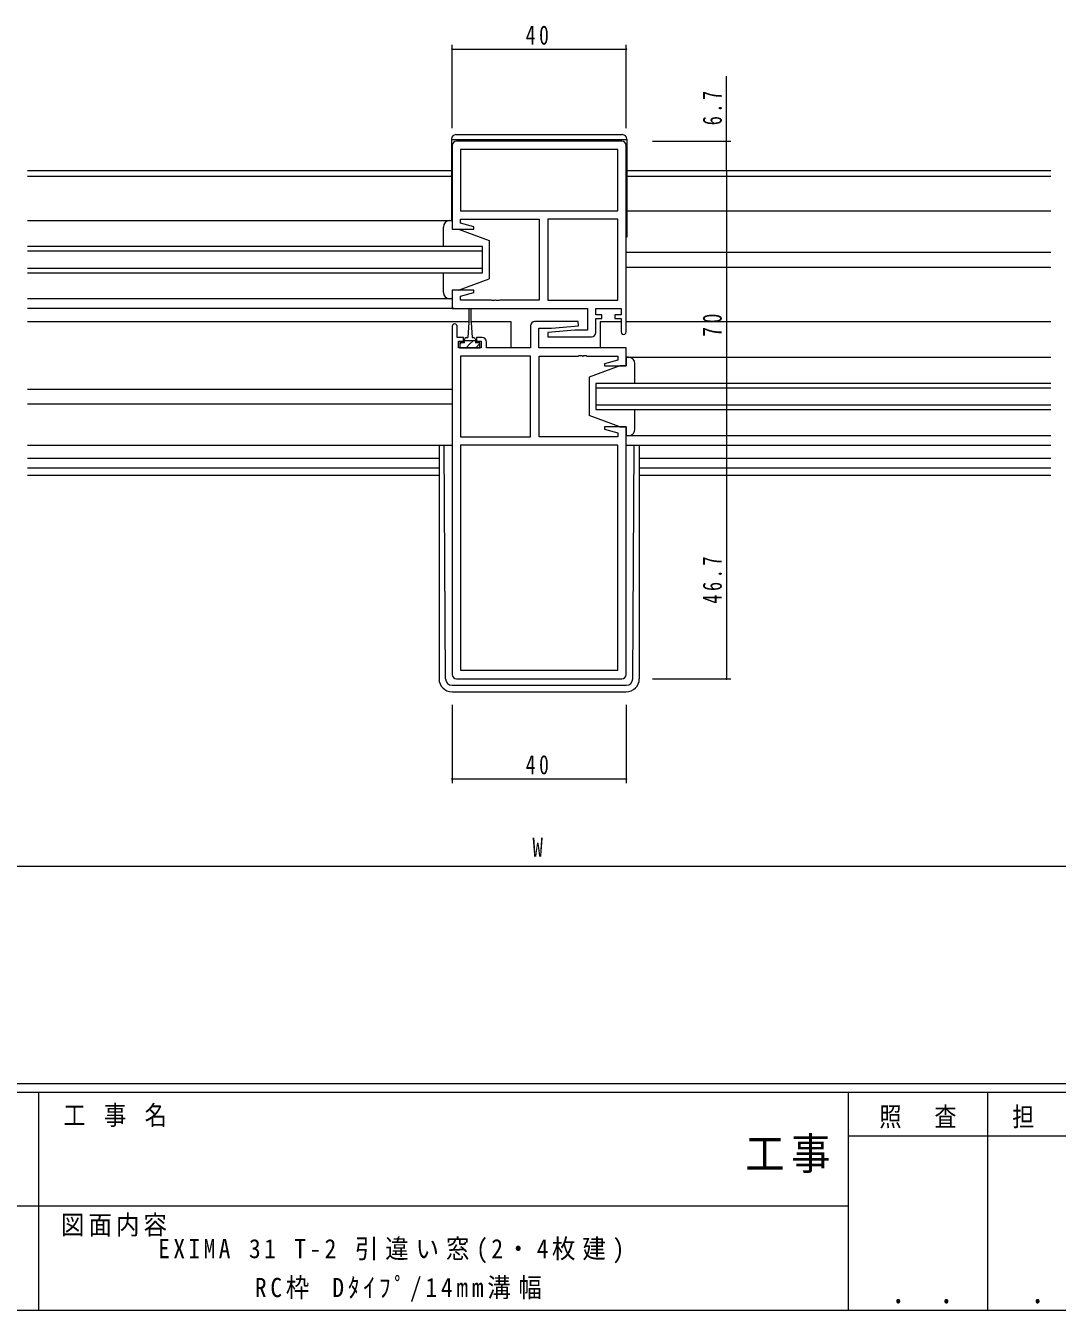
# Model space of a CAD drawing. Units: millimetres, scale not verified. Extents: x -567 to 567, y -403 to 403.
# Drawn here: x -15.7 to 221.3, y -403 to -108.1 of the extents above; entities that cross this region are included whole.
import ezdxf
from ezdxf.enums import TextEntityAlignment as Align

# ---------------------------------------------------------------- set-up
doc = ezdxf.new("R2010")
doc.units = ezdxf.units.MM
doc.header["$LTSCALE"] = 2
for name, color, linetype, lineweight in [('0-1_YKK_ZWAK', 7, 'Continuous', 18), ('0-3_YKK_11', 7, 'Continuous', 18), ('0-4_YKK_12', 2, 'Continuous', 18), ('0-5_YKK_13', 4, 'Continuous', 18), ('0-6_YKK_D', 6, 'Continuous', 18)]:
    doc.layers.add(name, color=color, linetype=linetype, lineweight=lineweight)
doc.layers.add('0-2_USER1', color=7, linetype='Continuous')
doc.styles.add('ＭＳ ゴシック', font='')
doc.styles.get('ＭＳ ゴシック').set_extended_font_data('MS Gothic')

msp = doc.modelspace()

# ---------------------------------------------------------------- linework, layer by layer
at = {"layer": '0-1_YKK_ZWAK'}
for p, q in [((537.274, -350.982), (-562.726, -350.982)), ((483.274, -352.982), (-562.726, -352.982)), ((-12.726, -352.982), (-12.726, -402.982)), ((173.274, -352.982), (173.274, -402.982)), ((205.274, -352.982), (205.274, -402.982)), ((270.68, -362.981), (173.274, -362.981)), ((-194.726, -378.981), (-10.726, -378.981)), ((-10.726, -378.981), (173.274, -378.981)), ((-562.726, -402.982), (483.274, -402.982))]:
    msp.add_line(p, q, dxfattribs=at)
at = {"layer": '0-3_YKK_11'}
for p, q in [((82.274, -135.585), (82.274, -154.785)), ((121.274, -134.585), (83.274, -134.585)), ((122.274, -178.385), (122.274, -135.585)), ((84.204, -136.515), (84.204, -150.585)), ((120.344, -136.515), (84.204, -136.515)), ((120.344, -136.515), (84.204, -136.515)), ((120.344, -150.585), (120.344, -136.515)), ((84.204, -150.585), (120.344, -150.585)), ((84.204, -152.515), (102.274, -152.515)), ((84.204, -153.432), (84.204, -152.515)), ((102.274, -152.515), (102.274, -171.055)), ((120.344, -152.515), (104.274, -152.515)), ((104.274, -152.515), (104.274, -171.055)), ((104.274, -152.515), (104.274, -171.055)), ((120.344, -171.055), (120.344, -152.515)), ((82.274, -172.985), (113.344, -172.985)), ((91.316, -171.055), (84.204, -171.055)), ((102.274, -171.055), (93.232, -171.055)), ((104.274, -171.055), (120.344, -171.055)), ((113.344, -172.985), (113.344, -177.985)), ((115.274, -174.485), (115.274, -172.985)), ((115.274, -172.985), (121.074, -172.985)), ((116.674, -174.485), (115.274, -174.485)), ((115.274, -178.485), (115.274, -175.285)), ((115.274, -175.285), (116.674, -175.285)), ((116.674, -175.285), (116.674, -174.485)), ((119.674, -174.485), (119.674, -175.285)), ((119.674, -175.285), (121.074, -175.285)), ((121.074, -175.285), (121.074, -178.385)), ((82.274, -177.085), (82.274, -256.985)), ((87.874, -179.685), (87.874, -180.485)), ((89.174, -179.685), (87.874, -179.685)), ((100.274, -176.985), (100.274, -181.985)), ((88.974, -181.985), (83.774, -181.985)), ((87.874, -180.485), (88.974, -180.485)), ((88.974, -180.485), (88.974, -181.985)), ((90.174, -181.985), (90.174, -180.685)), ((100.274, -181.985), (90.174, -181.985)), ((122.274, -181.985), (102.204, -181.985)), ((122.274, -186.185), (122.274, -181.985)), ((100.274, -183.915), (84.204, -183.915)), ((84.204, -183.915), (84.204, -202.455)), ((84.204, -183.915), (84.204, -202.455)), ((100.274, -202.455), (100.274, -183.915)), ((102.274, -202.455), (102.274, -183.915)), ((113.232, -183.915), (120.344, -183.915)), ((117.314, -186.185), (122.274, -186.185)), ((122.274, -200.185), (117.314, -200.185)), ((122.274, -256.985), (122.274, -200.185)), ((84.204, -202.455), (100.274, -202.455)), ((120.344, -202.455), (102.274, -202.455)), ((120.344, -204.385), (84.204, -204.385)), ((84.204, -204.385), (84.204, -256.055)), ((120.344, -256.055), (120.344, -204.385)), ((120.344, -256.055), (120.344, -204.385)), ((84.204, -256.055), (120.344, -256.055)), ((83.274, -257.985), (121.274, -257.985))]:
    msp.add_line(p, q, dxfattribs=at)
for points in [[(82.274, -154.785), (87.235, -154.785), (87.303, -154.263), (84.204, -153.432)], [(84.204, -171.055), (84.204, -170.138), (87.303, -169.307), (87.235, -168.785), (82.274, -168.785), (82.274, -172.985)], [(93.232, -171.055), (93.049, -171.175), (92.499, -171.175), (92.316, -171.055), (92.232, -171.055), (92.049, -171.175), (91.499, -171.175), (91.316, -171.055)], [(121.074, -172.985), (121.074, -174.485), (119.674, -174.485)], [(102.204, -181.985), (102.204, -177.485), (105.081, -177.485), (111.294, -176.941), (111.252, -175.985), (101.274, -175.985)], [(83.774, -181.985), (83.774, -180.485), (84.874, -180.485), (84.874, -179.685), (83.474, -179.685), (83.474, -177.085)], [(113.344, -177.985), (110.467, -177.985), (104.254, -178.528), (104.296, -179.485), (114.274, -179.485)], [(102.274, -183.915), (111.316, -183.915), (111.499, -183.795), (112.049, -183.795), (112.232, -183.915), (112.316, -183.915), (112.499, -183.795), (113.049, -183.795), (113.232, -183.915)], [(120.344, -183.915), (120.344, -184.832), (117.245, -185.663), (117.314, -186.185)], [(117.314, -200.185), (117.245, -200.707), (120.344, -201.538), (120.344, -202.455)]]:
    msp.add_lwpolyline(points, dxfattribs=at)
for centre, radius, start, end in [((83.274, -135.585), 1, 90.00001, 179.99999), ((121.274, -135.585), 1, 0.00001, 89.99999), ((82.874, -177.085), 0.6, 359.99999, 180.00001), ((101.274, -176.985), 1, 90.00001, 179.99999), ((89.174, -180.685), 1, 0.00001, 89.99999), ((114.274, -178.485), 1, 270.00001, 359.99999), ((121.674, -178.385), 0.6, 179.99999, 0.00001), ((83.274, -256.985), 1, 180.00001, 269.99999), ((121.274, -256.985), 1, 270.00001, 359.99999)]:
    msp.add_arc(centre, radius, start, end, dxfattribs=at)
at = {"layer": '0-4_YKK_12'}
for p, q in [((-15.226, -141.285), (82.174, -141.285)), ((122.374, -141.285), (219.774, -141.285)), ((82.174, -142.685), (-15.226, -142.685)), ((219.774, -142.685), (122.374, -142.685)), ((122.374, -150.585), (219.774, -150.585)), ((89.274, -158.785), (-15.226, -158.785)), ((89.274, -164.785), (89.274, -158.785)), ((-15.226, -159.785), (89.274, -159.785)), ((122.274, -160.085), (219.774, -160.085)), ((89.274, -163.785), (-15.226, -163.785)), ((-15.226, -164.785), (89.274, -164.785)), ((122.274, -163.485), (219.774, -163.485)), ((82.774, -172.985), (-15.226, -172.985)), ((-15.226, -175.985), (86.124, -175.985)), ((86.624, -175.985), (95.774, -175.985)), ((95.774, -175.985), (95.774, -181.985)), ((116.274, -175.985), (116.274, -181.985)), ((116.274, -175.985), (121.074, -175.985)), ((122.274, -175.985), (219.774, -175.985)), ((-15.226, -191.485), (82.274, -191.485)), ((115.274, -190.185), (115.274, -196.185)), ((219.774, -190.185), (115.274, -190.185)), ((115.274, -191.185), (219.774, -191.185)), ((-15.226, -194.885), (82.274, -194.885)), ((219.774, -195.185), (115.274, -195.185)), ((115.274, -196.185), (219.774, -196.185)), ((122.274, -204.385), (219.774, -204.385)), ((-15.226, -207.385), (79.274, -207.385)), ((125.274, -207.385), (219.774, -207.385)), ((79.274, -209.655), (-15.226, -209.655)), ((-15.226, -211.285), (79.274, -211.285)), ((219.774, -209.655), (125.274, -209.655)), ((125.274, -211.285), (219.774, -211.285))]:
    msp.add_line(p, q, dxfattribs=at)
at = {"layer": '0-5_YKK_13'}
for p, q in [((82.174, -134.085), (82.174, -152.785)), ((122.374, -134.285), (82.174, -134.285)), ((83.174, -133.085), (121.374, -133.085)), ((122.374, -134.085), (122.374, -156.58)), ((-15.226, -152.785), (82.274, -152.786)), ((81.774, -152.785), (82.274, -152.785)), ((82.274, -152.785), (82.274, -154.785)), ((80.274, -158.785), (80.274, -154.285)), ((82.274, -154.785), (83.774, -154.785)), ((83.774, -154.785), (90.774, -157.385)), ((90.774, -157.385), (90.774, -166.185)), ((122.374, -156.58), (122.274, -156.58)), ((80.274, -169.285), (80.274, -164.785)), ((83.774, -168.785), (90.774, -166.185)), ((82.274, -170.785), (-15.226, -170.785)), ((86.124, -173.235), (86.124, -176.185)), ((86.624, -176.185), (86.624, -173.235)), ((86.124, -176.185), (85.874, -179.685)), ((86.624, -176.185), (86.874, -179.685)), ((85.524, -179.685), (85.874, -179.685)), ((86.874, -179.685), (87.224, -179.685)), ((84.362, -180.885), (84.074, -181.173)), ((84.074, -181.985), (88.674, -181.985)), ((85.124, -180.885), (85.124, -180.085)), ((87.624, -180.385), (85.124, -180.385)), ((86.374, -181.118), (85.508, -181.985)), ((87.108, -180.385), (86.374, -181.118)), ((87.624, -180.085), (87.624, -180.885)), ((88.674, -180.885), (87.624, -180.885)), ((88.674, -181.063), (87.753, -181.985)), ((88.674, -181.985), (88.674, -180.885)), ((122.274, -184.185), (219.774, -184.185)), ((124.274, -190.185), (124.274, -185.685)), ((120.774, -186.185), (113.774, -188.785)), ((122.274, -186.185), (120.774, -186.185)), ((113.774, -188.785), (113.774, -197.585)), ((120.774, -200.185), (113.774, -197.585)), ((124.274, -200.685), (124.274, -196.185)), ((120.774, -200.185), (122.274, -200.185)), ((122.274, -202.185), (219.774, -202.185)), ((-15.226, -204.385), (82.274, -204.385)), ((-15.226, -204.385), (82.274, -204.385)), ((79.274, -204.385), (79.274, -257.982)), ((80.766, -257.99), (80.484, -204.385)), ((123.782, -257.99), (124.064, -204.385)), ((125.274, -204.385), (125.274, -257.982)), ((82.266, -259.482), (122.282, -259.482)), ((82.274, -260.982), (122.274, -260.982))]:
    msp.add_line(p, q, dxfattribs=at)
for points in [[(83.774, -168.785), (82.274, -168.785), (82.274, -170.785), (81.774, -170.785)], [(85.124, -180.885), (84.074, -180.885), (84.074, -181.985)], [(122.774, -184.185), (122.274, -184.185), (122.274, -186.185)], [(122.274, -200.185), (122.274, -202.185), (122.774, -202.185)]]:
    msp.add_lwpolyline(points, dxfattribs=at)
for centre, radius, start, end in [((83.174, -134.085), 1, 90, 180), ((121.374, -134.085), 1, 0, 90), ((81.774, -154.285), 1.5, 90, 180), ((81.774, -169.285), 1.5, 180, 270), ((86.374, -173.235), 0.25, 0, 180), ((85.524, -180.085), 0.4, 90, 180), ((87.224, -180.085), 0.4, 0, 90), ((122.774, -185.685), 1.5, 0, 90), ((122.774, -200.685), 1.5, 270, 0), ((82.274, -257.982), 3, 180, 270), ((82.266, -257.982), 1.5, 180.30155, 270), ((122.274, -257.982), 3, 270, 0), ((122.282, -257.982), 1.5, 270, 359.69845)]:
    msp.add_arc(centre, radius, start, end, dxfattribs=at)
at = {"layer": '0-6_YKK_D'}
for p, q in [((82.274, -131.585), (82.274, -112.485)), ((82.274, -113.485), (122.274, -113.485)), ((122.274, -131.585), (122.274, -112.485)), ((145.274, -134.585), (145.274, -119.685)), ((128.274, -134.585), (146.274, -134.585)), ((145.274, -141.285), (145.274, -134.585)), ((128.274, -141.285), (146.274, -141.285)), ((128.274, -141.285), (146.274, -141.285)), ((145.274, -141.285), (145.274, -211.285)), ((128.274, -211.285), (146.274, -211.285)), ((128.274, -211.285), (146.274, -211.285)), ((145.274, -211.285), (145.274, -257.985)), ((128.274, -257.985), (146.274, -257.985)), ((82.274, -263.982), (82.274, -281.982)), ((122.274, -263.982), (122.274, -281.982)), ((82.274, -280.982), (122.274, -280.982)), ((-140.726, -300.982), (345.274, -300.982))]:
    msp.add_line(p, q, dxfattribs=at)
for centre, start, end in [((82.274, -113.485), 0, 180), ((82.274, -113.485), 180, 0), ((122.274, -113.485), 0, 180), ((122.274, -113.485), 180, 0), ((145.274, -134.585), 90, 270), ((145.274, -134.585), 270, 90), ((145.274, -141.285), 90, 270), ((145.274, -141.285), 90, 270), ((145.274, -141.285), 270, 90), ((145.274, -141.285), 270, 90), ((145.274, -211.285), 90, 270), ((145.274, -211.285), 90, 270), ((145.274, -211.285), 270, 90), ((145.274, -211.285), 270, 90), ((145.274, -257.985), 90, 270), ((145.274, -257.985), 270, 90), ((82.274, -280.982), 0, 180), ((82.274, -280.982), 180, 0), ((122.274, -280.982), 0, 180), ((122.274, -280.982), 180, 0)]:
    msp.add_arc(centre, 0.106, start, end, dxfattribs=at)

# ---------------------------------------------------------------- texts
at = {"layer": '0-1_YKK_ZWAK', "attachment_point": 7, "style": 'ＭＳ ゴシック'}
for s, insert, char_height in [('\\T1.22;\\W0.85;工\\~事\\~名', (-6.994, -360.886), 4.399), ('\\T1.24;\\W0.85;照\\~\\~査', (180.401, -361.24), 4.399), ('\\T1.24;\\W0.85;担\\~\\~当', (210.923, -361.24), 4.399), ('\\T1.17;\\W0.9;工事', (149.605, -371.491), 7.331), ('\\T1.17;\\W0.9;図面内容', (-7.558, -386.051), 4.399), ('\\T1.24;\\W0.85;\\~．\\~．', (179.638, -401.477), 5.132), ('\\T1.24;\\W0.85;\\~．\\~．', (211.638, -401.477), 5.132)]:
    msp.add_mtext(s, dxfattribs=dict(at, insert=insert, char_height=char_height))
at = {"layer": '0-2_USER1', "char_height": 4.399, "attachment_point": 7, "style": 'ＭＳ ゴシック'}
for s, insert in [('\\T1.29;\\W0.9;EXIMA\\~31\\~T-2\\~引違い窓(2・4枚建)', (14.784, -392.195)), ('\\T1.32;\\W0.9;RC枠\\~Dﾀｲﾌﾟ/14mm溝幅', (36.984, -401.018))]:
    msp.add_mtext(s, dxfattribs=dict(at, insert=insert))
at = {"layer": '0-6_YKK_D', "color": 7, "style": 'ＭＳ ゴシック', "width": 0.8}
msp.add_text('W', height=4.399, dxfattribs=at).set_placement((100.739, -300.182), align=Align.BOTTOM_LEFT)
at = {"layer": '0-6_YKK_D', "color": 7, "char_height": 4.399, "attachment_point": 7, "style": 'ＭＳ ゴシック'}
for insert in [(99.18, -112.485), (99.18, -279.982)]:
    msp.add_mtext('\\T1.37;\\W0.75;40', dxfattribs=dict(at, insert=insert))
at = {"layer": '0-6_YKK_D', "color": 7, "char_height": 4.399, "attachment_point": 7, "rotation": 90, "style": 'ＭＳ ゴシック'}
for s, insert in [('\\T1.38;\\W0.7;6.7', (144.274, -130.927)), ('\\T1.37;\\W0.75;70', (144.274, -179.477)), ('\\T1.39;\\W0.7;46.7', (144.274, -240.763))]:
    msp.add_mtext(s, dxfattribs=dict(at, insert=insert))

doc.saveas('drawing.dxf')
